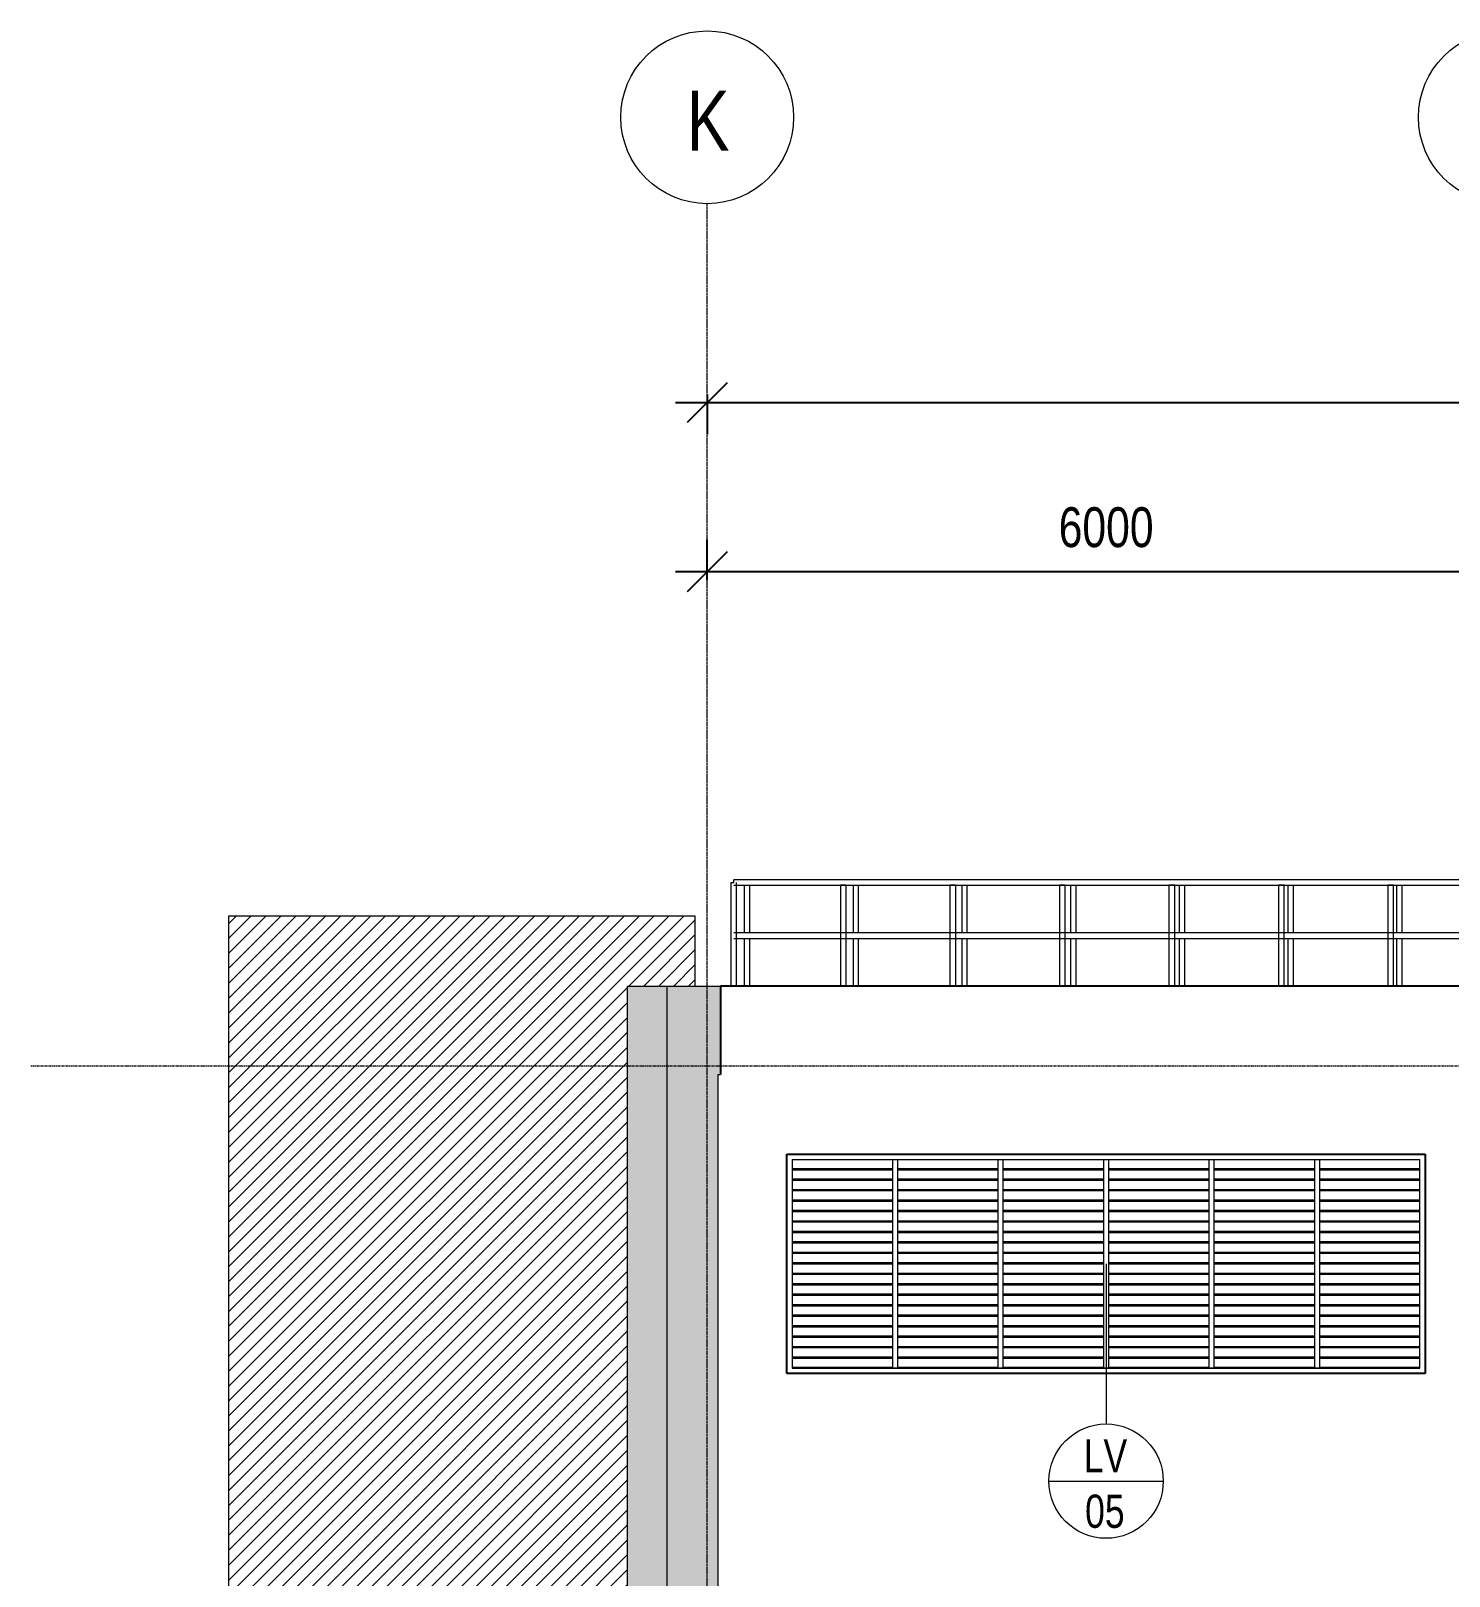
# Model space of a CAD drawing. Header units: millimetres. Extents: x -29259 to 87313, y -139821 to 46728.
# Drawn here: x 28962 to 39629, y -108752 to -97129 of the extents above; entities that cross this region are included whole.
import ezdxf

# ---------------------------------------------------------------- set-up
doc = ezdxf.new("R2010")
doc.units = ezdxf.units.MM
doc.linetypes.add('Centre', pattern=[31.75, 6.35, -4.7625, 15.875, -4.7625])
doc.linetypes.add('Grid Line', pattern=[22.225, 12.7, -3.175, 3.175, -3.175])
for name, color, linetype, lineweight in [('A-ANNO-DIMS', 211, 'Continuous', 9), ('A-FLOR-HRAL', 11, 'Continuous', 9), ('A-FLOR-LEVL', 51, 'Continuous', 9), ('A-GLAZ', 151, 'Continuous', 9), ('A-GLAZ-IDEN', 152, 'Continuous', 9), ('A-WALL', 113, 'Continuous', 18), ('S-COLS', 52, 'Continuous', 18), ('S-GRID', 8, 'Continuous', 9), ('S-GRID-IDEN', 1, 'Continuous', 9)]:
    doc.layers.add(name, color=color, linetype=linetype, lineweight=lineweight)
doc.styles.add('Century Gothic_1', font='GOTHIC.TTF', dxfattribs={"width": 0.8, "height": 250})
doc.styles.add('Century Gothic_2', font='GOTHIC.TTF', dxfattribs={"width": 0.8, "height": 300})
doc.dimstyles.new('Diagonal_-_3mm_Century_Gothic', dxfattribs={"dimscale": 304.8, "dimtxt": 313.250481, "dimasz": 0.984252, "dimexe": 0.787402, "dimexo": 0.492126, "dimgap": 0.574147, "dimtad": 1, "dimdec": 0, "dimzin": 0, "dimdsep": 46, "dimtxsty": 'Century Gothic_2', "dimblk1": 'OBLIQUE', "dimblk2": 'OBLIQUE', "dimsah": 1, "dimcen": 0.09, "dimdle": 0.787402, "dimazin": 0, "dimtfac": 1, "dimtdec": 4, "dimtix": 1, "dimtmove": 0, "dimatfit": 3, "dimfxl": 1, "dimtvp": 1, "dimtfill": 1, "dimtolj": 1, "dimtzin": 0, "dimarcsym": 2})

# ---------------------------------------------------------------- blocks, each defined once
blk = doc.blocks.new('Roaster Building_ST_RVT2022_detached_rvt-2-SOUTH FACADE')
at = {"layer": 'S-COLS', "lineweight": 5}
h = blk.add_hatch(color=8, dxfattribs=at)
h.paths.add_polyline_path([(-600, -1346), (-300, -1346), (-300, -1340), (-600, -1340)])
h.paths.add_polyline_path([(300, -1346), (600, -1346), (600, -1340), (300, -1340)])
h.paths.add_polyline_path([(-442, 0), (-300, 0), (-300, 13400), (-600, 13400), (-600, 0)])
h = blk.add_hatch(color=8, dxfattribs=at)
h.paths.add_polyline_path([(-300, -1346), (-175, -1346), (-175, -1340), (-300, -1340)])
h.paths.add_polyline_path([(300, -1346), (300, -1340), (175, -1340), (175, -1346)])
h.paths.add_polyline_path([(-180, 0), (-175, 0), (-175, 65), (-57, 65), (-58, 260), (-61, 265), (-63, 276), (-63, 417), (-57, 417), (-57, 2525), (-63, 2525), (-63, 2692), (-61, 2706), (-59, 2711), (-61, 2715), (-63, 2731), (-63, 2786), (-300, 2786), (-300, 0)])
h.paths.add_polyline_path([(57, 65), (82, 65), (82, 2786), (63, 2786), (63, 2727), (61, 2715), (59, 2711), (61, 2706), (64, 2692), (64, 2525), (57, 2525), (57, 417), (64, 417), (64, 276), (61, 265), (57, 259), (57, 72)])
h.paths.add_polyline_path([(82, 5490), (82, 12735), (100, 12735), (100, 13400), (-300, 13400), (-300, 5490)])
at = {"layer": 'S-COLS', "color": 254}
for p, q in [((-600, 13400), (-300, 13400)), ((-600, 0), (-600, 13400)), ((-300, 13400), (100, 13400)), ((-300, 5490), (-300, 13400))]:
    blk.add_line(p, q, dxfattribs=at)
blk = doc.blocks.new('LTTS_Louver_6700x1000 mm - LTTS_Louver_4800x1650 mm 2-981224-SOUTH FACADE')
at = {"layer": 'A-GLAZ'}
for p, q in [((640, 12095), (640, 10525)), ((640, 12095), (5360, 12095)), ((1393, 12095), (1433, 12095)), ((1393, 12095), (1393, 10525)), ((1433, 10525), (1433, 12095)), ((2187, 12095), (2227, 12095)), ((2187, 12095), (2187, 10525)), ((2227, 10525), (2227, 12095)), ((2980, 12095), (3020, 12095)), ((2980, 12095), (2980, 10525)), ((3020, 10525), (3020, 12095)), ((3773, 12095), (3813, 12095)), ((3773, 12095), (3773, 10525)), ((3813, 10525), (3813, 12095)), ((4567, 12095), (4607, 12095)), ((4567, 12095), (4567, 10525)), ((4607, 10525), (4607, 12095)), ((5360, 10525), (5360, 12095)), ((1393, 12026), (640, 12026)), ((1393, 12021), (640, 12021)), ((1393, 12016), (640, 12016)), ((2187, 12026), (1433, 12026)), ((2187, 12021), (1433, 12021)), ((2187, 12016), (1433, 12016)), ((2980, 12026), (2227, 12026)), ((2980, 12021), (2227, 12021)), ((2980, 12016), (2227, 12016)), ((3773, 12026), (3020, 12026)), ((3773, 12021), (3020, 12021)), ((3773, 12016), (3020, 12016)), ((4567, 12026), (3813, 12026)), ((4567, 12021), (3813, 12021)), ((4567, 12016), (3813, 12016)), ((5360, 12026), (4607, 12026)), ((5360, 12021), (4607, 12021)), ((5360, 12016), (4607, 12016)), ((1393, 11947), (640, 11947)), ((1393, 11942), (640, 11942)), ((1393, 11938), (640, 11938)), ((1393, 11868), (640, 11868)), ((1393, 11863), (640, 11863)), ((1393, 11859), (640, 11859)), ((2187, 11947), (1433, 11947)), ((2187, 11942), (1433, 11942)), ((2187, 11938), (1433, 11938)), ((2187, 11868), (1433, 11868)), ((2187, 11863), (1433, 11863)), ((2187, 11859), (1433, 11859)), ((2980, 11947), (2227, 11947)), ((2980, 11942), (2227, 11942)), ((2980, 11938), (2227, 11938)), ((2980, 11868), (2227, 11868)), ((2980, 11863), (2227, 11863)), ((2980, 11859), (2227, 11859)), ((3773, 11947), (3020, 11947)), ((3773, 11942), (3020, 11942)), ((3773, 11938), (3020, 11938)), ((3773, 11868), (3020, 11868)), ((3773, 11863), (3020, 11863)), ((3773, 11859), (3020, 11859)), ((4567, 11947), (3813, 11947)), ((4567, 11942), (3813, 11942)), ((4567, 11938), (3813, 11938)), ((4567, 11868), (3813, 11868)), ((4567, 11863), (3813, 11863)), ((4567, 11859), (3813, 11859)), ((5360, 11947), (4607, 11947)), ((5360, 11942), (4607, 11942)), ((5360, 11938), (4607, 11938)), ((5360, 11868), (4607, 11868)), ((5360, 11863), (4607, 11863)), ((5360, 11859), (4607, 11859)), ((1393, 11790), (640, 11790)), ((1393, 11785), (640, 11785)), ((1393, 11780), (640, 11780)), ((2187, 11790), (1433, 11790)), ((2187, 11785), (1433, 11785)), ((2187, 11780), (1433, 11780)), ((2980, 11790), (2227, 11790)), ((2980, 11785), (2227, 11785)), ((2980, 11780), (2227, 11780)), ((3773, 11790), (3020, 11790)), ((3773, 11785), (3020, 11785)), ((3773, 11780), (3020, 11780)), ((4567, 11790), (3813, 11790)), ((4567, 11785), (3813, 11785)), ((4567, 11780), (3813, 11780)), ((5360, 11790), (4607, 11790)), ((5360, 11785), (4607, 11785)), ((5360, 11780), (4607, 11780)), ((1393, 11711), (640, 11711)), ((1393, 11706), (640, 11706)), ((1393, 11701), (640, 11701)), ((1393, 11632), (640, 11632)), ((1393, 11627), (640, 11627)), ((2187, 11711), (1433, 11711)), ((2187, 11706), (1433, 11706)), ((2187, 11701), (1433, 11701)), ((2187, 11632), (1433, 11632)), ((2187, 11627), (1433, 11627)), ((2980, 11711), (2227, 11711)), ((2980, 11706), (2227, 11706)), ((2980, 11701), (2227, 11701)), ((2980, 11632), (2227, 11632)), ((2980, 11627), (2227, 11627)), ((3773, 11711), (3020, 11711)), ((3773, 11706), (3020, 11706)), ((3773, 11701), (3020, 11701)), ((3773, 11632), (3020, 11632)), ((3773, 11627), (3020, 11627)), ((4567, 11711), (3813, 11711)), ((4567, 11706), (3813, 11706)), ((4567, 11701), (3813, 11701)), ((4567, 11632), (3813, 11632)), ((4567, 11627), (3813, 11627)), ((5360, 11711), (4607, 11711)), ((5360, 11706), (4607, 11706)), ((5360, 11701), (4607, 11701)), ((5360, 11632), (4607, 11632)), ((5360, 11627), (4607, 11627)), ((1393, 11623), (640, 11623)), ((1393, 11553), (640, 11553)), ((1393, 11548), (640, 11548)), ((1393, 11544), (640, 11544)), ((2187, 11623), (1433, 11623)), ((2187, 11553), (1433, 11553)), ((2187, 11548), (1433, 11548)), ((2187, 11544), (1433, 11544)), ((2980, 11623), (2227, 11623)), ((2980, 11553), (2227, 11553)), ((2980, 11548), (2227, 11548)), ((2980, 11544), (2227, 11544)), ((3773, 11623), (3020, 11623)), ((3773, 11553), (3020, 11553)), ((3773, 11548), (3020, 11548)), ((3773, 11544), (3020, 11544)), ((4567, 11623), (3813, 11623)), ((4567, 11553), (3813, 11553)), ((4567, 11548), (3813, 11548)), ((4567, 11544), (3813, 11544)), ((5360, 11623), (4607, 11623)), ((5360, 11553), (4607, 11553)), ((5360, 11548), (4607, 11548)), ((5360, 11544), (4607, 11544)), ((1393, 11475), (640, 11475)), ((1393, 11470), (640, 11470)), ((1393, 11465), (640, 11465)), ((1393, 11396), (640, 11396)), ((1393, 11391), (640, 11391)), ((2187, 11475), (1433, 11475)), ((2187, 11470), (1433, 11470)), ((2187, 11465), (1433, 11465)), ((2187, 11396), (1433, 11396)), ((2187, 11391), (1433, 11391)), ((2980, 11475), (2227, 11475)), ((2980, 11470), (2227, 11470)), ((2980, 11465), (2227, 11465)), ((2980, 11396), (2227, 11396)), ((2980, 11391), (2227, 11391)), ((3773, 11475), (3020, 11475)), ((3773, 11470), (3020, 11470)), ((3773, 11465), (3020, 11465)), ((3773, 11396), (3020, 11396)), ((3773, 11391), (3020, 11391)), ((4567, 11475), (3813, 11475)), ((4567, 11470), (3813, 11470)), ((4567, 11465), (3813, 11465)), ((4567, 11396), (3813, 11396)), ((4567, 11391), (3813, 11391)), ((5360, 11475), (4607, 11475)), ((5360, 11470), (4607, 11470)), ((5360, 11465), (4607, 11465)), ((5360, 11396), (4607, 11396)), ((5360, 11391), (4607, 11391)), ((1393, 11387), (640, 11387)), ((1393, 11317), (640, 11317)), ((1393, 11312), (640, 11312)), ((1393, 11308), (640, 11308)), ((2187, 11387), (1433, 11387)), ((2187, 11317), (1433, 11317)), ((2187, 11312), (1433, 11312)), ((2187, 11308), (1433, 11308)), ((2980, 11387), (2227, 11387)), ((2980, 11317), (2227, 11317)), ((2980, 11312), (2227, 11312)), ((2980, 11308), (2227, 11308)), ((3773, 11387), (3020, 11387)), ((3773, 11317), (3020, 11317)), ((3773, 11312), (3020, 11312)), ((3773, 11308), (3020, 11308)), ((4567, 11387), (3813, 11387)), ((4567, 11317), (3813, 11317)), ((4567, 11312), (3813, 11312)), ((4567, 11308), (3813, 11308)), ((5360, 11387), (4607, 11387)), ((5360, 11317), (4607, 11317)), ((5360, 11312), (4607, 11312)), ((5360, 11308), (4607, 11308)), ((1393, 11238), (640, 11238)), ((1393, 11233), (640, 11233)), ((1393, 11229), (640, 11229)), ((1393, 11160), (640, 11160)), ((2187, 11238), (1433, 11238)), ((2187, 11233), (1433, 11233)), ((2187, 11229), (1433, 11229)), ((2187, 11160), (1433, 11160)), ((2980, 11238), (2227, 11238)), ((2980, 11233), (2227, 11233)), ((2980, 11229), (2227, 11229)), ((2980, 11160), (2227, 11160)), ((3773, 11238), (3020, 11238)), ((3773, 11233), (3020, 11233)), ((3773, 11229), (3020, 11229)), ((3773, 11160), (3020, 11160)), ((4567, 11238), (3813, 11238)), ((4567, 11233), (3813, 11233)), ((4567, 11229), (3813, 11229)), ((4567, 11160), (3813, 11160)), ((5360, 11238), (4607, 11238)), ((5360, 11233), (4607, 11233)), ((5360, 11229), (4607, 11229)), ((5360, 11160), (4607, 11160)), ((1393, 11155), (640, 11155)), ((1393, 11150), (640, 11150)), ((1393, 11081), (640, 11081)), ((1393, 11076), (640, 11076)), ((1393, 11072), (640, 11072)), ((2187, 11155), (1433, 11155)), ((2187, 11150), (1433, 11150)), ((2187, 11081), (1433, 11081)), ((2187, 11076), (1433, 11076)), ((2187, 11072), (1433, 11072)), ((2980, 11155), (2227, 11155)), ((2980, 11150), (2227, 11150)), ((2980, 11081), (2227, 11081)), ((2980, 11076), (2227, 11076)), ((2980, 11072), (2227, 11072)), ((3773, 11155), (3020, 11155)), ((3773, 11150), (3020, 11150)), ((3773, 11081), (3020, 11081)), ((3773, 11076), (3020, 11076)), ((3773, 11072), (3020, 11072)), ((4567, 11155), (3813, 11155)), ((4567, 11150), (3813, 11150)), ((4567, 11081), (3813, 11081)), ((4567, 11076), (3813, 11076)), ((4567, 11072), (3813, 11072)), ((5360, 11155), (4607, 11155)), ((5360, 11150), (4607, 11150)), ((5360, 11081), (4607, 11081)), ((5360, 11076), (4607, 11076)), ((5360, 11072), (4607, 11072)), ((1393, 11002), (640, 11002)), ((1393, 10997), (640, 10997)), ((1393, 10993), (640, 10993)), ((2187, 11002), (1433, 11002)), ((2187, 10997), (1433, 10997)), ((2187, 10993), (1433, 10993)), ((2980, 11002), (2227, 11002)), ((2980, 10997), (2227, 10997)), ((2980, 10993), (2227, 10993)), ((3773, 11002), (3020, 11002)), ((3773, 10997), (3020, 10997)), ((3773, 10993), (3020, 10993)), ((4567, 11002), (3813, 11002)), ((4567, 10997), (3813, 10997)), ((4567, 10993), (3813, 10993)), ((5360, 11002), (4607, 11002)), ((5360, 10997), (4607, 10997)), ((5360, 10993), (4607, 10993)), ((1393, 10924), (640, 10924)), ((1393, 10919), (640, 10919)), ((1393, 10914), (640, 10914)), ((1393, 10845), (640, 10845)), ((1393, 10840), (640, 10840)), ((1393, 10835), (640, 10835)), ((2187, 10924), (1433, 10924)), ((2187, 10919), (1433, 10919)), ((2187, 10914), (1433, 10914)), ((2187, 10845), (1433, 10845)), ((2187, 10840), (1433, 10840)), ((2187, 10835), (1433, 10835)), ((2980, 10924), (2227, 10924)), ((2980, 10919), (2227, 10919)), ((2980, 10914), (2227, 10914)), ((2980, 10845), (2227, 10845)), ((2980, 10840), (2227, 10840)), ((2980, 10835), (2227, 10835)), ((3773, 10924), (3020, 10924)), ((3773, 10919), (3020, 10919)), ((3773, 10914), (3020, 10914)), ((3773, 10845), (3020, 10845)), ((3773, 10840), (3020, 10840)), ((3773, 10835), (3020, 10835)), ((4567, 10924), (3813, 10924)), ((4567, 10919), (3813, 10919)), ((4567, 10914), (3813, 10914)), ((4567, 10845), (3813, 10845)), ((4567, 10840), (3813, 10840)), ((4567, 10835), (3813, 10835)), ((5360, 10924), (4607, 10924)), ((5360, 10919), (4607, 10919)), ((5360, 10914), (4607, 10914)), ((5360, 10845), (4607, 10845)), ((5360, 10840), (4607, 10840)), ((5360, 10835), (4607, 10835)), ((1393, 10766), (640, 10766)), ((1393, 10761), (640, 10761)), ((1393, 10757), (640, 10757)), ((2187, 10766), (1433, 10766)), ((2187, 10761), (1433, 10761)), ((2187, 10757), (1433, 10757)), ((2980, 10766), (2227, 10766)), ((2980, 10761), (2227, 10761)), ((2980, 10757), (2227, 10757)), ((3773, 10766), (3020, 10766)), ((3773, 10761), (3020, 10761)), ((3773, 10757), (3020, 10757)), ((4567, 10766), (3813, 10766)), ((4567, 10761), (3813, 10761)), ((4567, 10757), (3813, 10757)), ((5360, 10766), (4607, 10766)), ((5360, 10761), (4607, 10761)), ((5360, 10757), (4607, 10757)), ((1393, 10687), (640, 10687)), ((1393, 10682), (640, 10682)), ((1393, 10678), (640, 10678)), ((1393, 10609), (640, 10609)), ((1393, 10604), (640, 10604)), ((1393, 10599), (640, 10599)), ((2187, 10687), (1433, 10687)), ((2187, 10682), (1433, 10682)), ((2187, 10678), (1433, 10678)), ((2187, 10609), (1433, 10609)), ((2187, 10604), (1433, 10604)), ((2187, 10599), (1433, 10599)), ((2980, 10687), (2227, 10687)), ((2980, 10682), (2227, 10682)), ((2980, 10678), (2227, 10678)), ((2980, 10609), (2227, 10609)), ((2980, 10604), (2227, 10604)), ((2980, 10599), (2227, 10599)), ((3773, 10687), (3020, 10687)), ((3773, 10682), (3020, 10682)), ((3773, 10678), (3020, 10678)), ((3773, 10609), (3020, 10609)), ((3773, 10604), (3020, 10604)), ((3773, 10599), (3020, 10599)), ((4567, 10687), (3813, 10687)), ((4567, 10682), (3813, 10682)), ((4567, 10678), (3813, 10678)), ((4567, 10609), (3813, 10609)), ((4567, 10604), (3813, 10604)), ((4567, 10599), (3813, 10599)), ((5360, 10687), (4607, 10687)), ((5360, 10682), (4607, 10682)), ((5360, 10678), (4607, 10678)), ((5360, 10609), (4607, 10609)), ((5360, 10604), (4607, 10604)), ((5360, 10599), (4607, 10599)), ((1393, 10530), (640, 10530)), ((640, 10525), (5360, 10525)), ((1433, 10525), (1393, 10525)), ((2187, 10530), (1433, 10530)), ((2227, 10525), (2187, 10525)), ((2980, 10530), (2227, 10530)), ((3020, 10525), (2980, 10525)), ((3773, 10530), (3020, 10530)), ((3813, 10525), (3773, 10525)), ((4567, 10530), (3813, 10530)), ((4607, 10525), (4567, 10525)), ((5360, 10530), (4607, 10530))]:
    blk.add_line(p, q, dxfattribs=at)
blk = doc.blocks.new('Railing - 42_4-899832-SOUTH FACADE')
at = {"layer": 'A-FLOR-HRAL'}
for p, q in [((13355, 14158), (13355, 13400)), ((13376, 14158), (13355, 14158)), ((13398, 14158), (13376, 14158)), ((13398, 13400), (13398, 14158))]:
    blk.add_line(p, q, dxfattribs=at)
blk = doc.blocks.new('Railing - Dia 42_4mm-899830-SOUTH FACADE')
at = {"layer": 'A-FLOR-HRAL'}
for p, q in [((14179, 14179), (14179, 13400)), ((14221, 13400), (14221, 14179))]:
    blk.add_line(p, q, dxfattribs=at)
blk = doc.blocks.new('Railing - Dia 42_4mm-V32-SOUTH FACADE')
at = {"layer": 'A-FLOR-HRAL'}
for p, q in [((178.8, 14178.8), (178.8, 13400)), ((178.8, 14178.8), (200, 14178.8)), ((221.2, 13400), (221.2, 14178.8))]:
    blk.add_line(p, q, dxfattribs=at)
blk = doc.blocks.new('Railing - Railing-893118-SOUTH FACADE')
at = {"layer": 'A-FLOR-HRAL'}
for p, q in [((14200, 13800), (200, 13800)), ((200, 13758), (14200, 13758))]:
    blk.add_line(p, q, dxfattribs=at)
for points, knots in [([(14221, 13779), (14221, 13781), (14221, 13783), (14220, 13787), (14218, 13789), (14217, 13791), (14216, 13793), (14215, 13793), (14215, 13794)], [0, 0, 0, 0, 0.0833333, 0.125, 0.1666667, 0.2083333, 0.2291667, 0.25, 0.25, 0.25, 0.25]), ([(14215, 13764), (14215, 13764), (14216, 13765), (14217, 13766), (14218, 13768), (14220, 13771), (14221, 13774), (14221, 13777), (14221, 13779)], [0.75, 0.75, 0.75, 0.75, 0.7708333, 0.7916667, 0.8333333, 0.875, 0.9166667, 1, 1, 1, 1])]:
    blk.add_open_spline(points, degree=3, knots=knots, dxfattribs=at)
for name, p in [('Railing - Dia 42_4mm-V32-SOUTH FACADE', (0, 0)), ('Railing - 42_4-899832-SOUTH FACADE', (-12353, 0)), ('Railing - 42_4-899832-SOUTH FACADE', (-11529, 0)), ('Railing - 42_4-899832-SOUTH FACADE', (-10706, 0)), ('Railing - 42_4-899832-SOUTH FACADE', (-9882, 0)), ('Railing - 42_4-899832-SOUTH FACADE', (-9059, 0)), ('Railing - 42_4-899832-SOUTH FACADE', (-8235, 0)), ('Railing - 42_4-899832-SOUTH FACADE', (-7412, 0)), ('Railing - 42_4-899832-SOUTH FACADE', (-6588, 0)), ('Railing - 42_4-899832-SOUTH FACADE', (-5765, 0)), ('Railing - 42_4-899832-SOUTH FACADE', (-4941, 0)), ('Railing - 42_4-899832-SOUTH FACADE', (-4118, 0)), ('Railing - 42_4-899832-SOUTH FACADE', (-3294, 0)), ('Railing - 42_4-899832-SOUTH FACADE', (-2471, 0)), ('Railing - 42_4-899832-SOUTH FACADE', (-1647, 0)), ('Railing - 42_4-899832-SOUTH FACADE', (-824, 0)), ('Railing - 42_4-899832-SOUTH FACADE', (0, 0)), ('Railing - Dia 42_4mm-899830-SOUTH FACADE', (0, 0))]:
    blk.add_blockref(name, p)
blk = doc.blocks.new('Top Rail Type - Top Rail_Internal_-893323-SOUTH FACADE')
at = {"layer": 'A-FLOR-HRAL'}
for p, q in [((14200, 14200), (200, 14200)), ((200, 14179), (200, 14200)), ((200, 14158), (14200, 14158))]:
    blk.add_line(p, q, dxfattribs=at)
for points, knots in [([(14221, 14179), (14221, 14181), (14221, 14183), (14220, 14187), (14218, 14189), (14217, 14191), (14216, 14193), (14215, 14194), (14213, 14196), (14211, 14197), (14209, 14198), (14208, 14198), (14207, 14199), (14205, 14199), (14204, 14200), (14203, 14200), (14201, 14200), (14200, 14200), (14200, 14200)], [0, 0, 0, 0, 0.0833333, 0.125, 0.1666667, 0.2083333, 0.2291667, 0.25, 0.2916667, 0.3333333, 0.3541667, 0.375, 0.3958333, 0.4166667, 0.4375, 0.4583333, 0.4791667, 0.5, 0.5, 0.5, 0.5]), ([(14215, 14164), (14215, 14164), (14216, 14165), (14217, 14166), (14218, 14168), (14220, 14171), (14221, 14174), (14221, 14177), (14221, 14179)], [0.75, 0.75, 0.75, 0.75, 0.7708333, 0.7916667, 0.8333333, 0.875, 0.9166667, 1, 1, 1, 1])]:
    blk.add_open_spline(points, degree=3, knots=knots, dxfattribs=at)
blk = doc.blocks.new('Railing - 42_4-V33-SOUTH FACADE')
at = {"layer": 'A-FLOR-HRAL'}
for p, q in [((13404, 13800), (13404, 14158)), ((13404, 13400), (13404, 13758))]:
    blk.add_line(p, q, dxfattribs=at)
blk = doc.blocks.new('Railing - 42_4-V34-SOUTH FACADE')
at = {"layer": 'A-FLOR-HRAL'}
for p, q in [((12586, 13800), (12586, 14158)), ((12586, 13400), (12586, 13758))]:
    blk.add_line(p, q, dxfattribs=at)
blk = doc.blocks.new('Railing - 42_4-V35-SOUTH FACADE')
at = {"layer": 'A-FLOR-HRAL'}
for p, q in [((11768, 13800), (11768, 14158)), ((11768, 13400), (11768, 13758))]:
    blk.add_line(p, q, dxfattribs=at)
blk = doc.blocks.new('Railing - 42_4-V36-SOUTH FACADE')
at = {"layer": 'A-FLOR-HRAL'}
for p, q in [((10951, 13800), (10951, 14158)), ((10951, 13400), (10951, 13758))]:
    blk.add_line(p, q, dxfattribs=at)
blk = doc.blocks.new('Railing - 42_4-V37-SOUTH FACADE')
at = {"layer": 'A-FLOR-HRAL'}
for p, q in [((10133, 13800), (10133, 14158)), ((10133, 13425), (10133, 13758))]:
    blk.add_line(p, q, dxfattribs=at)
blk = doc.blocks.new('Railing - 42_4-V38-SOUTH FACADE')
at = {"layer": 'A-FLOR-HRAL'}
for p, q in [((9315, 13800), (9315, 14158)), ((9315, 13425), (9315, 13758))]:
    blk.add_line(p, q, dxfattribs=at)
blk = doc.blocks.new('Railing - 42_4-V39-SOUTH FACADE')
at = {"layer": 'A-FLOR-HRAL'}
for p, q in [((8498, 13800), (8498, 14158)), ((8498, 13400), (8498, 13758))]:
    blk.add_line(p, q, dxfattribs=at)
blk = doc.blocks.new('Railing - 42_4-V40-SOUTH FACADE')
at = {"layer": 'A-FLOR-HRAL'}
for p, q in [((7638, 14158), (7638, 13800)), ((7680, 13800), (7680, 14158)), ((7638, 13758), (7638, 13400)), ((7680, 13400), (7680, 13758))]:
    blk.add_line(p, q, dxfattribs=at)
blk = doc.blocks.new('Railing - 42_4-V41-SOUTH FACADE')
at = {"layer": 'A-FLOR-HRAL'}
for p, q in [((6820, 14158), (6820, 13800)), ((6862, 13800), (6862, 14158)), ((6820, 13758), (6820, 13510)), ((6862, 13510), (6862, 13758))]:
    blk.add_line(p, q, dxfattribs=at)
blk = doc.blocks.new('Railing - Dia 42_4mm-V42-SOUTH FACADE')
at = {"layer": 'A-FLOR-HRAL'}
for p, q in [((278.8, 14157.6), (278.8, 13800)), ((321.2, 13800), (321.2, 14157.6)), ((278.8, 13757.6), (278.8, 13400)), ((321.2, 13400), (321.2, 13757.6))]:
    blk.add_line(p, q, dxfattribs=at)
blk = doc.blocks.new('Railing - Railing-906723-SOUTH FACADE')
for name, p in [('Railing - Dia 42_4mm-V42-SOUTH FACADE', (0, 0)), ('Railing - 42_4-V40-SOUTH FACADE', (-6541, 0)), ('Railing - 42_4-V40-SOUTH FACADE', (-5724, 0)), ('Railing - 42_4-V40-SOUTH FACADE', (-4906, 0)), ('Railing - 42_4-V40-SOUTH FACADE', (-4088, 0)), ('Railing - 42_4-V40-SOUTH FACADE', (-3271, 0)), ('Railing - 42_4-V40-SOUTH FACADE', (-2453, 0)), ('Railing - 42_4-V40-SOUTH FACADE', (-1635, 0)), ('Railing - 42_4-V41-SOUTH FACADE', (0, 0)), ('Railing - 42_4-V40-SOUTH FACADE', (0, 0)), ('Railing - 42_4-V39-SOUTH FACADE', (0, 0)), ('Railing - 42_4-V38-SOUTH FACADE', (0, 0)), ('Railing - 42_4-V37-SOUTH FACADE', (0, 0)), ('Railing - 42_4-V36-SOUTH FACADE', (0, 0)), ('Railing - 42_4-V35-SOUTH FACADE', (0, 0)), ('Railing - 42_4-V34-SOUTH FACADE', (0, 0)), ('Railing - 42_4-V33-SOUTH FACADE', (0, 0))]:
    blk.add_blockref(name, p)
blk = doc.blocks.new('Grid - M_Grid Head - Circle-24584-SOUTH FACADE')
at = {"layer": 'S-GRID-IDEN'}
blk.add_circle((0, 18132), 650, dxfattribs=at)
blk = doc.blocks.new('_Oblique')
at = {"color": 0, "linetype": 'ByBlock', "lineweight": -2}
blk.add_line((-0.5, -0.5), (0.5, 0.5), dxfattribs=at)
blk = doc.blocks.new('*D1155')
at = {"layer": 'A-ANNO-DIMS', "color": 0, "lineweight": -2, "transparency": 16777216}
for p, q in [((34049, -101259), (34049, -100957)), ((40049, -101259), (40049, -100957)), ((40289, -101197), (33809, -101197))]:
    blk.add_line(p, q, dxfattribs=at)
at = {"layer": 'Defpoints', "color": 0, "transparency": 16777216}
for p in [(34049, -101197), (34049, -101409), (40049, -101409)]:
    blk.add_point(p, dxfattribs=at)
at = {"layer": 'A-ANNO-DIMS', "color": 0, "lineweight": -2, "transparency": 16777216, "xscale": 299.9999999999999, "yscale": 299.9999999999999, "zscale": 299.9999999999999, "rotation": 180}
blk.add_blockref('_Oblique', (34049, -101197), dxfattribs=at)
at = {"layer": 'A-ANNO-DIMS', "color": 0, "lineweight": -2, "transparency": 16777216, "xscale": 299.9999999999999, "yscale": 299.9999999999999, "zscale": 299.9999999999999}
blk.add_blockref('_Oblique', (40049, -101197), dxfattribs=at)
at = {"layer": 'A-ANNO-DIMS', "color": 0, "transparency": 16777216, "insert": (37049, -100864), "char_height": 300, "width": 883.07, "attachment_point": 5, "style": 'Century Gothic_2', "bg_fill": 3, "box_fill_scale": 1.1, "bg_fill_color": 256, "bg_fill_true_color": 13158600, "bg_fill_transparency": 0}
blk.add_mtext('\\A1;6000', dxfattribs=at)
blk = doc.blocks.new('*D1156')
at = {"layer": 'A-ANNO-DIMS', "color": 0, "lineweight": -2, "transparency": 16777216}
for p, q in [((33809, -99925), (48289, -99925)), ((34049, -99863), (34049, -100165)), ((48049, -99863), (48049, -100165))]:
    blk.add_line(p, q, dxfattribs=at)
at = {"layer": 'Defpoints', "color": 0, "transparency": 16777216}
for p in [(34049, -99713), (48049, -99713), (48049, -99925)]:
    blk.add_point(p, dxfattribs=at)
at = {"layer": 'A-ANNO-DIMS', "color": 0, "lineweight": -2, "transparency": 16777216, "xscale": 299.9999999999999, "yscale": 299.9999999999999, "zscale": 299.9999999999999, "rotation": 180}
blk.add_blockref('_Oblique', (34049, -99925), dxfattribs=at)
at = {"layer": 'A-ANNO-DIMS', "color": 0, "lineweight": -2, "transparency": 16777216, "xscale": 299.9999999999999, "yscale": 299.9999999999999, "zscale": 299.9999999999999}
blk.add_blockref('_Oblique', (48049, -99925), dxfattribs=at)
at = {"layer": 'A-ANNO-DIMS', "color": 0, "transparency": 16777216, "insert": (41049, -99593), "char_height": 300, "width": 1103.84, "attachment_point": 5, "style": 'Century Gothic_2', "bg_fill": 3, "box_fill_scale": 1.1, "bg_fill_color": 256, "bg_fill_true_color": 13158600, "bg_fill_transparency": 0}
blk.add_mtext('\\A1;14000', dxfattribs=at)
blk = doc.blocks.new('LTTS_A1_WINDOW TAG - LTTS_A1_WINDOW TAG-803410-SOUTH FACADE')
at = {"layer": 'A-GLAZ-IDEN'}
blk.add_line((12859, 3990), (13719, 3990), dxfattribs=at)
blk.add_circle((13289, 3990), 430, dxfattribs=at)

msp = doc.modelspace()

# ---------------------------------------------------------------- hatches: boundary and pattern name
at = {"layer": 'A-WALL', "lineweight": 9}
h = msp.add_hatch(dxfattribs=at)
h.set_pattern_fill('ANSI31', color=8, scale=25, style=0)
h.set_pattern_definition([(45, (-1941.89, -117713.38), (-56.1266, 56.1266), [])])
h.paths.add_polyline_path([(30448.6, -117713.4), (33448.6, -117713.4), (33448.6, -104313.4), (33958.7, -104313.4), (33958.7, -103788.4), (30448.6, -103788.4), (30448.6, -114231.7)])

# ---------------------------------------------------------------- linework, layer by layer
at = {"layer": 'A-FLOR-LEVL', "linetype": 'Centre'}
msp.add_line((28961.8, -104913.4), (55885, -104913.4), dxfattribs=at)
at = {"layer": 'A-GLAZ-IDEN'}
msp.add_line((37048.6, -106403.4), (37048.6, -107607.7), dxfattribs=at)
at = {"layer": 'A-WALL', "color": 254}
for p, q in [((33958.7, -103788.4), (30448.6, -103788.4)), ((30448.6, -103788.4), (30448.6, -117713.4)), ((33958.7, -104313.4), (33958.7, -103788.4))]:
    msp.add_line(p, q, dxfattribs=at)
at = {"layer": 'A-WALL', "color": 7, "lineweight": 25}
for p, q in [((48366.6, -104313.4), (34148.6, -104313.4)), ((34148.6, -104313.4), (34148.6, -104978.4)), ((34648.6, -107228.4), (34648.6, -105578.4)), ((34648.6, -105578.4), (39448.6, -105578.4)), ((39448.6, -105578.4), (39448.6, -107228.4)), ((39448.6, -107228.4), (34648.6, -107228.4))]:
    msp.add_line(p, q, dxfattribs=at)
at = {"layer": 'A-WALL', "lineweight": 9}
for p, q in [((34130.6, -112223.7), (34130.6, -104978.4)), ((34130.6, -104978.4), (34148.6, -104978.4))]:
    msp.add_line(p, q, dxfattribs=at)
at = {"layer": 'S-GRID', "linetype": 'Grid Line'}
msp.add_line((34048.6, -120273.2), (34048.6, -98428.8), dxfattribs=at)

# ---------------------------------------------------------------- block references
at = {"color": 10, "lineweight": 5}
msp.add_blockref('Roaster Building_ST_RVT2022_detached_rvt-2-SOUTH FACADE', (34048.6, -117713.4), dxfattribs=at)
at = {"layer": 'A-FLOR-HRAL'}
for name in ['Railing - Railing-893118-SOUTH FACADE', 'Top Rail Type - Top Rail_Internal_-893323-SOUTH FACADE', 'Railing - Railing-906723-SOUTH FACADE']:
    msp.add_blockref(name, (34048.6, -117713.4), dxfattribs=at)
at = {"layer": 'A-GLAZ'}
msp.add_blockref('LTTS_Louver_6700x1000 mm - LTTS_Louver_4800x1650 mm 2-981224-SOUTH FACADE', (34048.6, -117713.4), dxfattribs=at)
at = {"layer": 'A-GLAZ-IDEN'}
msp.add_blockref('LTTS_A1_WINDOW TAG - LTTS_A1_WINDOW TAG-803410-SOUTH FACADE', (23759.6, -112027.7), dxfattribs=at)
at = {"layer": 'S-GRID-IDEN'}
for p in [(34048.6, -115910.7), (40048.6, -115910.7)]:
    msp.add_blockref('Grid - M_Grid Head - Circle-24584-SOUTH FACADE', p, dxfattribs=at)

# ---------------------------------------------------------------- texts
at = {"layer": 'A-GLAZ-IDEN', "char_height": 250, "attachment_point": 1, "style": 'Century Gothic_2'}
for s, insert, width in [('LV', (36880.3, -107722.2), 391.223), ('05', (36890.8, -108138.9), 371.983)]:
    msp.add_mtext(s, dxfattribs=dict(at, insert=insert, width=width))

# ---------------------------------------------------------------- next in the draw order: texts
at = {"layer": 'S-GRID-IDEN', "insert": (33894.9, -97579.3), "char_height": 450, "width": 365.569, "attachment_point": 1, "style": 'Century Gothic_1', "bg_fill": 3, "box_fill_scale": 1.25, "bg_fill_color": 256, "bg_fill_true_color": 13158600, "bg_fill_transparency": 0}
msp.add_mtext('K', dxfattribs=at)

# ---------------------------------------------------------------- next in the draw order: dimensions: what is measured, and where the dimension line sits
at = {"layer": 'A-ANNO-DIMS'}
for base, p1, p2, override, picture, middle in [((48048.6, -99925.2), (34048.6, -99713), (48048.6, -99713), {"dimpost": '<>', "dimfxl": 13999.999998}, '*D1156', (41048.6, -99592.6)), ((34048.6, -101197), (40048.6, -101409.1), (34048.6, -101409.1), {"dimpost": '<>', "dimfxl": 5999.999998}, '*D1155', (37048.6, -100864.5))]:
    dim = msp.add_linear_dim(base=base, p1=p1, p2=p2, dimstyle='Diagonal_-_3mm_Century_Gothic', override=override, dxfattribs=at)
    dim.commit()
    dim.dimension.update_dxf_attribs({"geometry": picture, "text_midpoint": middle})

doc.saveas('drawing.dxf')
